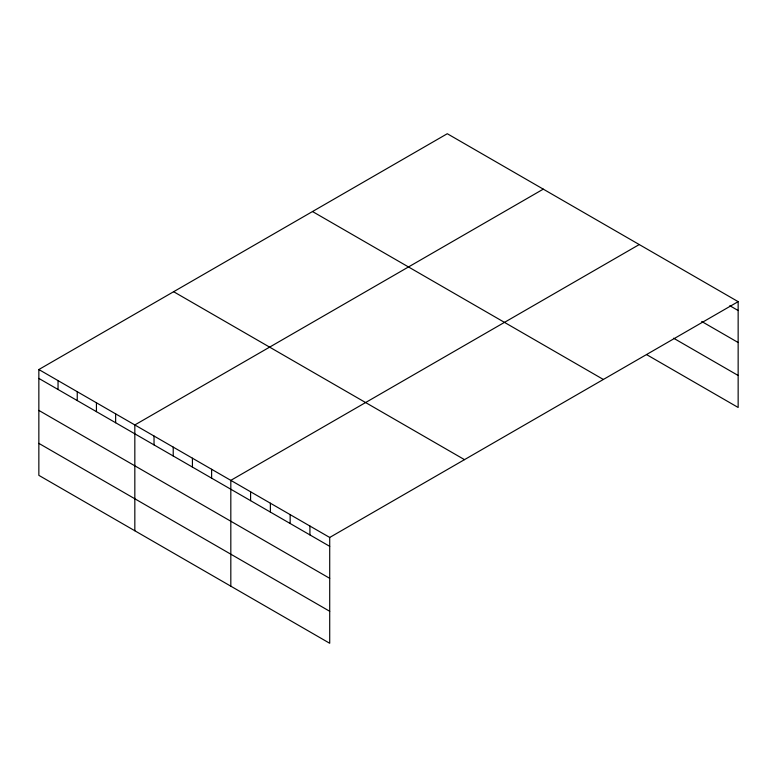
<?xml version="1.0" encoding="UTF-8"?>
<svg xmlns="http://www.w3.org/2000/svg" width="777" height="777" viewBox="0 0 777 777"><rect width="100%" height="100%" fill="white"/><g stroke="black" fill="none" stroke-linecap="round" stroke-linejoin="round"><path stroke-width="1.17" d="M738.15 301.651L447.29 133.722L38.85 369.531L38.85 475.349L329.71 643.278L329.71 537.461L738.15 301.651L738.15 407.469L646.542 354.574M543.278 189.141L134.829 424.951L134.829 530.769M639.257 244.551L230.818 480.361L230.818 586.179M729.826 305.72L738.15 310.528M701.718 321.484L738.15 342.521M673.61 338.218L738.15 375.476M312.509 211.538L603.36 379.467M173.64 291.715L464.491 459.644M38.85 369.531L329.71 537.461M38.85 378.409L329.71 546.338M38.85 410.402L329.71 578.331M38.85 443.366L329.71 611.285M309.926 526.039L309.926 534.916M290.151 514.627L290.151 523.504M270.377 503.205L270.377 512.082M250.592 491.783L250.592 500.66M211.616 469.279L211.616 478.156M192.424 458.197L192.424 467.074M173.222 447.115L173.222 455.992M154.031 436.033L154.031 444.91M115.637 413.869L115.637 422.746M96.435 402.787L96.435 411.664M77.244 391.705L77.244 400.582M58.042 380.613L58.042 389.5"/></g></svg>
